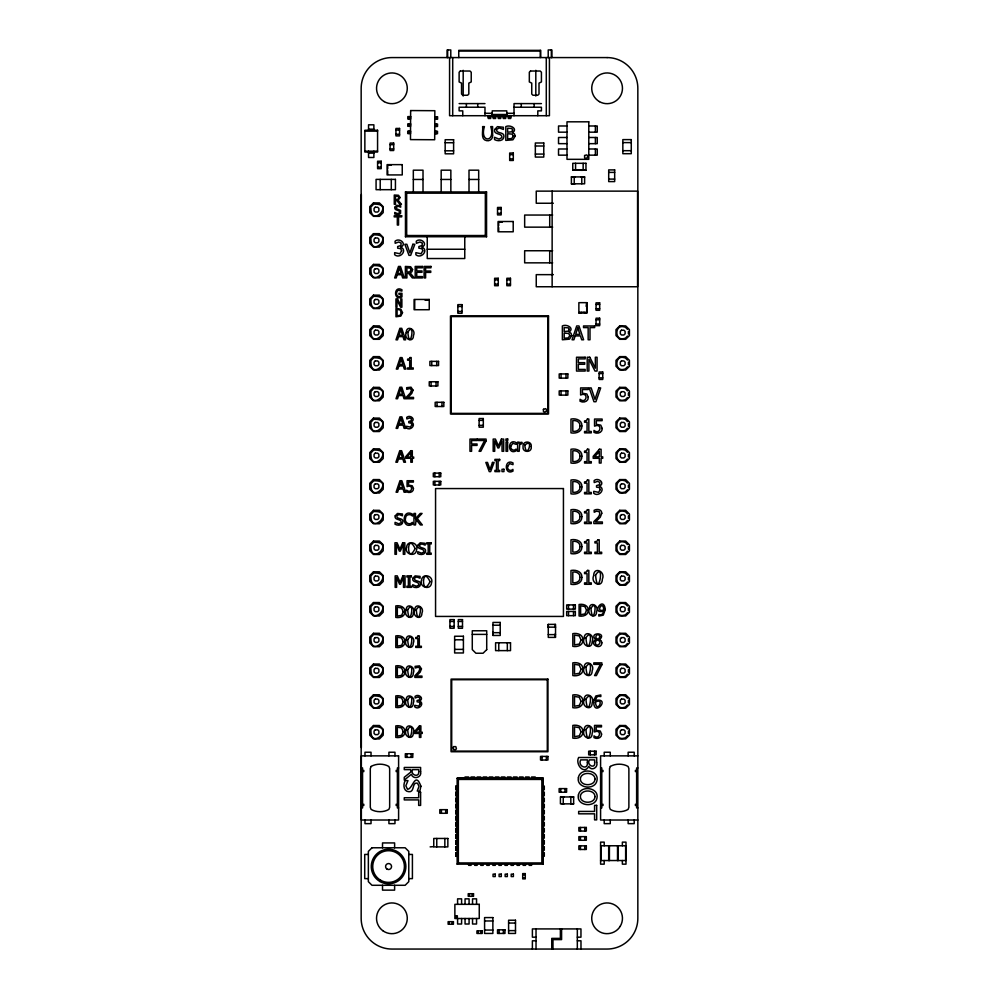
<?xml version="1.0" encoding="UTF-8"?>
<svg xmlns="http://www.w3.org/2000/svg" width="999" height="999" viewBox="0 0 999 999"><rect width="100%" height="100%" fill="white"/><g stroke="black" fill="none" stroke-linecap="round" stroke-linejoin="round"><path stroke-width="1.5" d="M455.944 856.268L455.944 852.646L457.155 852.646L457.155 856.268L455.944 856.268L455.944 852.646M455.944 850.224L455.944 846.59L457.155 846.59L457.155 850.224L455.944 850.224L455.944 846.59M455.944 844.167L455.944 840.534L457.155 840.534L457.155 844.167L455.944 844.167L455.944 840.534M455.944 838.124L455.944 834.49L457.155 834.49L457.155 838.124L455.944 838.124L455.944 834.49M455.944 832.067L455.944 828.433L457.155 828.433L457.155 832.067L455.944 832.067L455.944 828.433M455.944 826.011L455.944 822.389L457.155 822.389L457.155 826.011L455.944 826.011L455.944 822.389M455.944 819.967L455.944 816.333L457.155 816.333L457.155 819.967L455.944 819.967L455.944 816.333M455.944 813.91L455.944 810.276L457.155 810.276L457.155 813.91L455.944 813.91L455.944 810.276M455.944 807.866L455.944 804.232L457.155 804.232L457.155 807.866L455.944 807.866L455.944 804.232M455.944 801.81L455.944 798.176L457.155 798.176L457.155 801.81L455.944 801.81L455.944 798.176M455.944 795.753L455.944 792.132L457.155 792.132L457.155 795.753L455.944 795.753L455.944 792.132M455.944 789.709L455.944 786.076L457.155 786.076L457.155 789.709L455.944 789.709L455.944 786.076M468.656 864.135L468.656 865.346L471.066 865.346L471.066 864.135M474.7 864.135L474.7 865.346L477.122 865.346L477.122 864.135M480.756 864.135L480.756 865.346L483.179 865.346L483.179 864.135M486.8 864.135L486.8 865.346L489.223 865.346L489.223 864.135M492.857 864.135L492.857 865.346L495.279 865.346L495.279 864.135M498.913 864.135L498.913 865.346L501.323 865.346L501.323 864.135M504.957 864.135L504.957 865.346L507.38 865.346L507.38 864.135M511.013 864.135L511.013 865.346L513.436 865.346L513.436 864.135M517.057 864.135L517.057 865.346L519.48 865.346L519.48 864.135M523.114 864.135L523.114 865.346L525.536 865.346L525.536 864.135M529.158 864.135L529.158 865.346L531.58 865.346L531.58 864.135M540.746 56.968L540.746 50.362L458.753 50.362L458.753 57.58M408.928 133.554L408.941 131.131M408.978 126.299L408.991 123.876M409.016 119.031L409.028 116.608M410.227 119.043L410.239 116.621M435.164 119.181L435.177 116.758M436.288 133.704L436.301 131.281M436.326 126.448L436.351 124.026M436.376 119.181L436.388 116.758M586.738 312.949L586.738 302.66L586.738 312.949L578.871 312.949L578.871 302.66L586.738 302.66L586.738 312.949L583.716 312.35M628.396 333.878L628.396 331.518M628.396 364.623L628.396 362.262M628.396 395.367L628.396 393.007M628.396 426.098L628.396 423.738M628.396 456.843L628.396 454.483M628.396 487.587L628.396 485.227M628.396 518.331L628.396 515.971M628.396 549.063L628.396 546.703M628.396 579.807L628.396 577.447M628.396 610.551L628.396 608.191M628.396 641.283L628.396 638.923M628.396 672.027L628.396 669.667M628.396 702.772L628.396 700.411M628.396 733.516L628.396 731.143M586.126 306.293L586.738 302.66M370.941 207.43C370.167 228.783 395.579 203.371 374.225 204.146M370.941 238.162C370.167 259.515 395.579 234.116 374.225 234.89M370.941 268.906C370.167 290.259 395.579 264.847 374.225 265.634M370.941 299.65C370.167 321.004 395.579 295.592 374.225 296.366M370.941 330.382C370.167 351.735 395.579 326.336 374.225 327.11M370.941 361.126C370.167 382.48 395.579 357.08 374.225 357.854M370.941 391.87C370.167 413.224 395.579 387.812 374.225 388.599M370.941 422.614C370.167 443.968 395.579 418.556 374.225 419.33M370.941 453.346C370.167 474.7 395.579 449.3 374.225 450.074M370.941 484.09C370.167 505.444 395.579 480.032 374.225 480.819M370.941 514.835C370.167 536.188 395.579 510.776 374.225 511.55M370.941 545.566C370.167 566.92 395.579 541.52 374.225 542.295M370.941 576.311C370.167 597.664 395.579 572.252 374.225 573.039M370.941 607.055C370.167 628.408 395.579 602.996 374.225 603.771M370.941 637.787C370.167 659.14 395.579 633.741 374.225 634.515M370.941 668.531C370.167 689.884 395.579 664.485 374.225 665.259M370.941 699.275C370.167 720.629 395.579 695.217 374.225 696.003M370.941 730.019C370.167 751.373 395.579 725.961 374.225 726.735M371.503 206.381L373.176 204.708M371.503 237.125L373.176 235.452M371.503 267.857L373.176 266.196M371.503 298.601L373.176 296.928M371.503 329.345L373.176 327.672M371.503 360.077L373.176 358.416M371.503 390.821L373.176 389.148M371.503 421.566L373.176 419.892M371.503 452.297L373.176 450.636M371.503 483.041L373.176 481.368M371.503 513.786L373.176 512.112M371.503 544.53L373.176 542.857M371.503 575.262L373.176 573.601M371.503 606.006L373.176 604.333M371.503 636.75L373.176 635.077M627.497 336.064L625.824 337.737M371.503 667.482L373.176 665.821M627.497 366.808L625.824 368.469M371.503 698.226L373.176 696.553M627.497 397.54L625.824 399.213M371.503 728.97L373.176 727.297M627.497 428.284L625.824 429.957M627.497 459.028L625.824 460.701M627.497 489.772L625.824 491.433M627.497 520.504L625.824 522.177M627.497 551.248L625.824 552.922M627.497 581.992L625.824 583.653M627.497 612.724L625.824 614.397M627.497 643.468L625.824 645.142M627.497 674.213L625.824 675.886M627.497 704.957L625.824 706.618M627.497 735.689L625.824 737.362M405.469 236.738L406.668 235.527L485.339 235.527L486.55 236.738L486.55 191.958L405.469 191.958L405.469 236.738L486.55 236.738M405.469 191.958L406.668 193.169L485.339 193.169L486.55 191.958M531.58 778.209L531.58 776.997L535.214 776.997L535.214 778.209L543.056 778.233L543.056 864.135L457.155 864.135L458.354 862.936L541.858 862.936L543.056 864.135L543.081 856.268L544.293 856.268L544.293 852.646L543.081 852.646M468.656 778.209L468.656 776.997L465.022 776.997L465.022 778.209L457.155 778.233L458.354 779.432L541.858 779.432L543.056 778.233L543.081 786.076L544.293 786.076L544.293 789.709L543.081 789.709M624.775 338.299C614.235 342.332 614.235 323.077 624.775 327.11M624.775 369.031C614.235 373.077 614.235 353.808 624.775 357.854M624.775 399.775C614.235 403.808 614.235 384.553 624.775 388.599M624.775 430.519C614.235 434.553 614.235 415.297 624.775 419.33M624.775 461.251C614.235 465.297 614.235 446.041 624.775 450.074M624.775 491.995C614.235 496.028 614.235 476.773 624.775 480.819M624.775 522.739C614.235 526.773 614.235 507.517 624.775 511.55M624.775 553.471C614.235 557.517 614.235 538.261 624.775 542.295M624.775 584.215C614.235 588.261 614.235 568.993 624.775 573.039M624.775 614.959C614.235 618.993 614.235 599.737 624.775 603.771M624.775 645.704C614.235 649.737 614.235 630.481 624.775 634.515M624.775 676.435C614.235 680.481 614.235 661.213 624.775 665.259M624.775 707.18C614.235 711.213 614.235 691.957 624.775 696.003M624.775 737.924C614.235 741.957 614.235 722.702 624.775 726.735M577.322 940.796L580.981 940.796L580.981 949.038M577.322 949.05L577.335 928.92M578.871 312.949L581.893 312.35M430.132 846.89L433.329 846.64M458.753 50.974L540.247 50.974M459.128 103.596L484.977 103.596M541.421 103.596L514.023 103.596L514.023 115.709M514.023 107.23L541.421 107.23L541.421 110.864L537.799 110.864L537.799 115.709M484.977 113.287L492.232 113.287M506.768 113.287L514.023 113.287M492.232 114.498L506.768 114.498M488.249 116.059L490.671 116.059M493.206 116.059L495.629 116.059M498.289 116.059L500.711 116.059M503.246 116.059L505.669 116.059M508.329 116.059L510.751 116.059M488.249 117.27L490.671 117.27M493.206 117.27L495.629 117.27M498.289 117.27L500.711 117.27M503.246 117.27L505.669 117.27M508.329 117.27L510.751 117.27M566.995 125.986L558.528 125.986L558.528 132.168L566.995 132.168M588.786 125.986L597.252 125.986L597.252 132.168L588.786 132.168M368.556 129.171L373.876 129.171M395.941 130.032L399.563 130.032M364.86 131.131L377.572 131.131M395.941 134.303L399.563 134.303M566.995 137.487L558.528 137.487L558.528 143.656L566.995 143.656M588.786 137.487L597.252 137.487L597.252 143.656L588.786 143.656M622.839 142.607L631.268 142.607M445.167 142.732L453.608 142.732M390.072 144.668L393.693 144.668M535.339 146.004L543.768 146.004M390.072 148.938L393.693 148.938M566.995 148.988L558.528 148.988L558.528 155.157L566.995 155.157M588.786 148.988L597.252 148.988L597.252 155.157L588.786 155.157M622.839 150.687L631.268 150.687M445.167 150.812L453.608 150.812M364.86 151.174L377.572 151.174M368.556 153.134L373.876 153.134M535.339 154.071L543.768 154.071M509.677 154.62L513.299 154.62M509.677 158.891L513.299 158.891M377.597 162.812L381.218 162.812M391.346 165.235L387.724 165.235L387.724 168.868M377.597 167.095L381.218 167.095M608.703 172.39L614.672 172.39M608.703 179.096L614.672 179.096M413.324 179.458L423.014 179.458M441.171 179.458L450.849 179.458M469.006 179.458L478.683 179.458M553.346 203.247L536.251 203.247L536.251 191.134L637.574 191.134L637.574 286.75L536.251 286.75L536.251 274.65L553.346 274.65M497.539 209.053L501.161 209.053M497.539 213.324L501.161 213.324M552.659 215.047L524.662 215.047L524.662 227.148L552.659 227.148M502.322 222.115L498.688 222.115L498.688 225.737M427.247 249.25L464.76 249.25M552.659 250.749L524.662 250.749L524.662 262.849L552.659 262.849M494.63 279.857L498.251 279.857M506.855 279.857L510.477 279.857M494.63 284.128L498.251 284.128M506.855 284.128L510.477 284.128M425.012 300.05L428.633 300.05M596.053 304.42L599.675 304.42M457.854 306.481L462.062 306.481M596.053 308.703L599.675 308.703M457.854 311.438L462.062 311.438M579.47 312.35L586.126 312.35M596.053 319.792L599.675 319.792M596.053 324.063L599.675 324.063M599.125 373.589L602.747 373.589M599.125 377.859L602.747 377.859M479.12 420.379L483.316 420.379M479.12 425.337L483.316 425.337M449.925 621.465L454.133 621.465M458.304 621.465L462.5 621.465M548.276 624.375L555.531 624.375L555.531 637.399L548.276 637.399L548.276 624.375L548.414 627.709M492.957 625.212L500.224 625.212M449.925 626.423L454.133 626.423M458.304 626.423L462.5 626.423M548.276 627.147L555.531 627.147M492.957 632.679L500.224 632.679M472.277 634.39L486.713 634.39M548.276 634.615L555.531 634.615M454.632 639.797L463.411 639.797M454.632 649.387L463.411 649.387M637.837 755.868L600.586 755.868L600.586 820.017L637.837 820.017M361.351 767.969L362.562 767.969L362.562 770.391L363.773 770.391L363.773 771.603L362.562 771.603L362.562 804.282L363.773 804.282L363.773 805.494L362.562 805.494L362.562 807.904L361.351 807.904M398.601 767.969L397.39 767.969L397.39 770.391L396.178 770.391L396.178 771.603L397.39 771.603L397.39 804.282L396.178 804.282L396.178 805.494L397.39 805.494L397.39 807.904L398.601 807.904M600.586 767.969L601.785 767.969L601.785 770.391L602.996 770.391L602.996 771.603L601.785 771.603L601.785 804.282L602.996 804.282L602.996 805.494L601.785 805.494L601.785 807.904L600.586 807.904M637.837 767.969L636.625 767.969L636.625 770.391L635.414 770.391L635.414 771.603L636.625 771.603L636.625 804.282L635.414 804.282L635.414 805.494L636.625 805.494L636.625 807.904L637.837 807.904M543.056 778.233L457.155 778.233L457.155 864.135M543.081 792.132L544.293 792.132L544.293 795.753L543.081 795.753M543.081 798.176L544.293 798.176L544.293 801.81L543.081 801.81M573.638 803.858L560.427 803.858L560.427 796.965L573.638 796.965L573.638 803.858L571.416 803.683M543.081 804.232L544.293 804.232L544.293 807.866L543.081 807.866M543.081 810.276L544.293 810.276L544.293 813.91L543.081 813.91M543.081 816.333L544.293 816.333L544.293 819.967L543.081 819.967M543.081 822.389L544.293 822.389L544.293 826.011L543.081 826.011M543.081 828.433L544.293 828.433L544.293 832.067L543.081 832.067M543.081 834.49L544.293 834.49L544.293 838.124L543.081 838.124M543.081 840.534L544.293 840.534L544.293 844.167L543.081 844.167M600.586 845.766L625.998 845.766M543.081 846.59L544.293 846.59L544.293 850.224L543.081 850.224M368.356 854.432L364.722 854.432L364.722 878.633L368.356 878.633M408.778 854.432L412.412 854.432L412.412 878.633L408.778 878.633M600.586 860.526L625.998 860.526M522.702 874.724L525.274 874.724M522.702 877.759L525.274 877.759M484.59 920.966L492.869 920.966M508.603 923.051L515.496 923.051M484.59 930.057L492.869 930.057M508.603 930.618L515.496 930.618M536.026 937.174L532.392 937.174L532.392 928.92L580.956 928.92L580.956 937.174L577.322 937.174M536.026 940.808L532.392 940.808L532.392 949.05M572.914 170.042L582.454 170.33M581.056 176.948L584.502 177.198M571.378 176.948L574.825 177.198M570.304 796.665L573.751 796.915M560.614 796.665L564.06 796.915M582.592 170.042L585.938 170.292M571.378 183.878L574.712 184.128M561.725 803.683L563.96 803.858M625.824 358.416L627.497 360.077M625.824 389.148L627.497 390.821M625.824 481.368L627.497 483.041M625.824 512.112L627.497 513.786M625.824 604.333L627.497 606.006M625.824 665.821L627.497 667.482M625.824 727.297L627.497 728.97M625.824 327.672L627.497 329.345M625.824 419.892L627.497 421.566M625.824 450.636L627.497 452.297M625.824 542.857L627.497 544.53M625.824 573.601L627.497 575.262M625.824 635.077L627.497 636.75M625.824 696.553L627.497 698.226M555.094 624.375L555.357 627.572M555.094 634.053L555.357 637.25M492.894 632.205L493.144 635.401M634.203 755.868L634.203 752.235L628.146 752.235L628.146 755.868M634.203 820.017L634.203 823.638L628.146 823.638L628.146 820.017M625.636 845.766L625.636 860.526M622.365 845.766L622.365 842.132L625.998 842.132L625.998 864.16L622.365 864.16L622.365 860.526M618.256 845.766L618.256 860.526M617.882 845.766L617.882 860.526M617.519 845.766L617.519 860.526M610.264 755.868L610.264 752.235L604.208 752.235L604.208 755.868M610.264 820.017L610.264 823.638L604.208 823.638L604.208 820.017M609.415 845.766L609.415 860.526M609.053 845.766L609.053 860.526M608.691 845.766L608.691 860.526M604.208 845.766L604.208 842.132L600.586 842.132L600.586 864.16L604.208 864.16L604.208 860.526M600.948 845.766L600.948 860.526M595.379 125.986L595.379 132.168M595.379 137.487L595.379 143.656M595.379 148.988L595.379 155.157M594.53 751.211L594.53 754.832M590.259 751.211L590.259 754.832M584.727 827.459L584.727 831.068M584.727 836.65L584.727 840.271M584.727 845.853L584.727 849.475M583.154 163.299L583.154 170.192M581.793 176.91L581.793 183.804M580.456 827.459L580.456 831.068M580.456 836.65L580.456 840.271M580.456 845.853L580.456 849.475M575.574 163.299L575.574 170.192M574.225 176.91L574.225 183.804M573.488 604.919L573.488 609.115M573.488 611.45L573.488 615.659M570.829 796.965L570.829 803.858M568.531 604.919L568.531 609.115M568.531 611.45L568.531 615.659M566.008 373.938L566.008 378.134M566.008 390.909L566.008 395.117M565.009 788.611L565.009 792.219M563.249 796.965L563.249 803.858M561.588 928.92L561.588 939.597L552.971 939.597L552.971 949.05M561.051 373.938L561.051 378.134M561.051 390.909L561.051 395.117M560.726 788.611L560.726 792.219M560.377 928.92L560.377 938.386L551.76 938.386L551.76 949.05M552.135 191.134L552.135 286.75M551.848 57.58L551.848 49.95L548.214 49.95L548.214 57.58M551.348 49.95L551.348 57.58M549.712 215.047L549.712 227.148M549.712 250.749L549.712 262.849M549.425 57.58L549.425 115.709L449.575 115.709L449.575 57.58M546.291 57.58L546.291 115.709M546.366 756.418L546.366 760.027M542.095 756.418L542.095 760.027M541.858 779.432L541.858 862.936M540.247 50.362L540.247 57.58M536.026 928.92L536.026 949.05M535.814 70.317L535.814 96.041M534.165 103.596L534.165 107.23M529.158 778.209L529.158 776.997L525.536 776.997L525.536 778.209M523.114 778.209L523.114 776.997L519.48 776.997L519.48 778.209M521.291 103.596L521.291 107.23M517.057 778.209L517.057 776.997L513.436 776.997L513.436 778.209M511.013 778.209L511.013 776.997L507.38 776.997L507.38 778.209M507.33 642.782L507.33 650.624M506.768 115.709L506.768 110.864L492.232 110.864L492.232 115.709M504.957 778.209L504.957 776.997L501.323 776.997L501.323 778.209M503.384 929.819L503.384 933.441M499.113 929.819L499.113 933.441M498.913 778.209L498.913 776.997L495.279 776.997L495.279 778.209M498.688 227.56L498.688 231.181M498.776 642.782L498.776 650.624M492.857 778.209L492.857 776.997L489.223 776.997L489.223 778.209M486.8 778.209L486.8 776.997L483.179 776.997L483.179 778.209M485.339 193.169L485.339 235.527M484.977 115.709L484.977 107.23L459.128 107.23L459.128 110.864L462.762 110.864L462.762 115.709M481.093 930.868L481.093 933.441M480.756 778.209L480.756 776.997L477.122 776.997L477.122 778.209M478.683 191.958L478.683 170.18L469.006 170.18L469.006 191.958M478.059 930.868L478.059 933.441M477.709 103.596L477.709 107.23M476.548 904.345L476.548 898.838L472.539 898.838L472.539 904.345M476.548 918.506L476.548 924.013L472.539 924.013L472.539 918.506M474.7 778.209L474.7 776.997L471.066 776.997L471.066 778.209M472.377 893.718L472.377 896.29M469.343 893.718L469.343 896.29M469.08 904.345L469.08 898.838L465.059 898.838L465.059 904.345M469.08 918.506L469.08 924.013L465.059 924.013L465.059 918.506M466.396 103.596L466.396 107.23M464.76 236.738L464.76 258.529L427.247 258.529L427.247 236.738M463.186 70.317L463.186 96.041M461.6 904.345L461.6 898.838L457.592 898.838L457.592 904.345M461.6 918.506L461.6 924.013L457.592 924.013L457.592 918.506M458.354 779.432L458.354 862.936M452.709 57.58L452.709 115.709M452.285 921.677L452.285 924.237M450.786 57.58L450.786 49.95L447.152 49.95L447.152 57.58M450.849 191.958L450.849 170.18L441.171 170.18L441.171 191.958M449.25 921.677L449.25 924.237M447.652 49.95L447.652 57.58M445.679 809.665L445.679 813.286M444.842 838.461L444.842 846.89M441.983 402.297L441.983 406.506M441.396 809.665L441.396 813.286M439.173 473.114L439.173 476.735M439.173 481.343L439.173 484.965M437.025 402.297L437.025 406.506M436.713 361.376L436.713 365.572M436.763 838.461L436.763 846.89M436.051 381.768L436.051 385.964M434.902 473.114L434.902 476.735M434.902 481.343L434.902 484.965M431.743 361.376L431.743 365.572M431.093 381.768L431.093 385.964M423.014 191.958L423.014 170.18L413.324 170.18L413.324 191.958M414.722 300.349L414.722 308.828M411.176 753.745L411.176 757.367M406.905 753.745L406.905 757.367M406.668 193.169L406.668 235.527M394.967 755.868L394.967 752.235L388.923 752.235L388.923 755.868M394.967 820.017L394.967 823.638L388.923 823.638L388.923 820.017M394.617 847.776L394.617 842.931L382.517 842.931L382.517 847.776M394.617 885.289L394.617 890.134L382.517 890.134L382.517 885.289M391.296 179.383L391.296 189.685M387.724 170.679L387.724 174.313M380.207 179.383L380.207 189.685M373.876 130.257L373.876 124.813L368.556 124.813L368.556 130.257M373.876 151.174L373.876 157.492L368.556 157.492L368.556 151.174M371.029 755.868L371.029 752.235L364.985 752.235L364.985 755.868M371.029 820.017L371.029 823.638L364.985 823.638L364.985 820.017M361.351 194.505L361.351 747.589M410.514 131.144L410.514 133.566L407.729 133.554L407.742 131.131L410.514 131.144M410.564 123.876L410.552 126.299L407.767 126.286L407.779 123.864L410.564 123.876M410.601 116.621L410.589 119.043L407.804 119.031L407.817 116.608L410.601 116.621M434.727 131.281L434.727 133.691L437.5 133.716L437.512 131.294L434.727 131.281M434.765 124.013L434.765 126.436L437.537 126.448L437.55 124.026L434.765 124.013M434.802 116.758L434.802 119.168L437.587 119.193L437.599 116.771L434.802 116.758M410.639 110.564L410.477 139.61L434.677 139.748L434.84 110.702L410.639 110.564M595.404 702.047C596.665 714.797 605.481 696.952 595.404 702.047M594.655 762.187C595.841 769.442 586.138 765.584 589.373 759.889L594.655 759.889L594.655 762.187M406.243 332.63C403.309 339.036 413.461 343.519 413.486 335.514C416.408 329.121 406.281 324.638 406.243 332.63M406.069 610.214C403.121 616.62 413.274 621.103 413.311 613.099C416.233 606.718 406.094 602.222 406.069 610.214M406.069 640.222C403.121 646.615 413.274 651.098 413.311 643.106C416.233 636.713 406.094 632.217 406.069 640.222M406.069 670.217C403.121 676.623 413.274 681.093 413.311 673.101C416.233 666.708 406.094 662.225 406.069 670.217M406.069 700.212C403.121 706.618 413.274 711.088 413.311 703.096C416.233 696.703 406.094 692.22 406.069 700.212M406.069 730.207C403.121 736.613 413.274 741.096 413.311 733.091C416.233 726.698 406.094 722.215 406.069 730.207M414.71 610.214C411.763 616.62 421.915 621.103 421.953 613.099C424.875 606.718 414.735 602.222 414.71 610.214M584.165 638.411C580.931 645.479 592.145 650.436 592.17 641.595C595.404 634.54 584.203 629.57 584.165 638.411M584.165 667.632C580.931 674.7 592.145 679.657 592.17 670.816C595.404 663.748 584.203 658.791 584.165 667.632M584.165 699.75C580.931 706.83 592.145 711.775 592.17 702.934C595.404 695.878 584.203 690.921 584.165 699.75M584.165 730.182C580.931 737.25 592.145 742.207 592.17 733.366C595.404 726.31 584.203 721.34 584.165 730.182M589.348 608.803C586.413 615.209 596.565 619.692 596.59 611.688C599.512 605.294 589.385 600.811 589.348 608.803M593.668 575.649C590.134 583.341 602.322 588.711 602.36 579.108C605.869 571.44 593.706 566.058 593.668 575.649M407.842 332.055C409.565 353.596 416.146 320.03 407.842 332.055M407.667 609.652C409.39 631.181 415.959 597.627 407.667 609.652M407.667 639.647C409.39 661.176 415.959 627.622 407.667 639.647M407.667 669.642C409.39 691.171 415.959 657.617 407.667 669.642M407.667 699.637C409.39 721.178 415.959 687.612 407.667 699.637M407.667 729.632C409.39 751.173 415.959 717.607 407.667 729.632M416.296 609.652C418.019 631.181 424.6 597.627 416.296 609.652M585.938 637.774C587.837 661.575 595.104 624.487 585.938 637.774M585.938 666.995C587.837 690.784 595.104 653.708 585.938 666.995M585.938 699.113C587.837 722.914 595.104 685.838 585.938 699.113M585.938 729.545C587.837 753.346 595.104 716.258 585.938 729.545M590.946 608.229C592.669 629.77 599.238 596.216 590.946 608.229M595.579 574.962C597.652 600.811 605.531 560.539 595.579 574.962M603.721 609.215L603.696 609.952C594.979 613.174 602.872 599.475 603.721 609.215M587.375 762.612C588.261 770.729 577.222 766.383 580.706 759.889L587.375 759.889L587.375 762.612M596.69 762.274C598.613 767.444 591.308 771.703 588.773 766.345C584.04 775.324 574.987 764.16 578.658 757.492L596.69 757.492L596.69 762.274M420.904 786.213L419.855 791.071L417.245 791.071L419.031 786.35L417.495 783.204C411.65 781.78 414.947 792.357 408.916 791.707C403.409 791.545 402.959 784.302 405.244 780.594L407.967 780.594L405.844 785.801L407.467 789.222C412.662 789.647 415.147 770.479 420.904 786.213M492.594 135.227C493.144 138.724 489.81 141.496 486.463 140.622C480.207 139.385 483.366 130.657 482.604 126.611L484.44 126.611C479.233 143.007 495.954 143.007 490.759 126.611L492.594 126.611L492.594 135.227M593.756 700.536C592.782 719.08 611.863 697.314 595.429 700.461L596.578 697.29L598.389 696.278L600.824 696.553L600.824 694.929L595.854 695.941L593.756 700.536M415.097 548.538C406.418 566.67 406.468 530.357 415.097 548.538M430.02 581.605C421.341 599.737 421.391 563.424 430.02 581.605M507.667 466.258C506.63 469.493 510.601 472.028 512.912 469.355L512.999 471.091C504.12 476.061 504.095 458.054 512.999 462.924L512.999 464.66L509.702 463.623L507.667 466.258M510.889 445.941C509.852 449.188 513.823 451.723 516.133 449.051L516.233 450.786C507.342 455.756 507.317 437.749 516.233 442.619L516.233 444.355L512.924 443.306L510.889 445.941M605.282 609.552L603.271 615.172L598.801 616.058L598.801 614.585L601.036 614.835L602.697 613.898L603.683 611.051C590.209 614.81 603.746 594.73 605.282 609.552M396.441 292.582L396.828 295.329L398.539 296.628L400.849 296.416L400.849 294.28L398.938 294.28L398.938 293.306L401.948 293.306L401.948 296.928C393.481 301.773 393.469 284.977 401.91 289.747L401.91 291.084L397.977 290.209L396.441 292.582M405.457 518.144C404.096 522.377 409.365 525.961 412.412 522.34L412.525 524.163C401.411 530.644 401.436 507.792 412.525 514.198L412.525 516.046C410.289 513.474 405.532 514.398 405.457 518.144M531.243 446.715C532.217 452.934 522.102 452.922 523.051 446.715C522.102 440.509 532.217 440.497 531.243 446.715M406.593 547.177C404.008 554.383 415.934 557.667 416.595 549.875C419.155 542.694 407.267 539.423 406.593 547.177M421.516 580.244C418.931 587.449 430.856 590.734 431.518 582.941C434.078 575.761 422.19 572.477 421.516 580.244M420.604 771.665C422.19 777.647 413.049 780.069 411.376 774.287L404.27 780.107L404.27 777.284L410.764 772.115L410.764 769.63L404.27 769.63L404.27 767.457L420.604 767.457L420.604 771.665M401.623 250.836L399.787 253.758L394.655 252.66L394.655 254.757C400.112 259.378 407.967 249.887 400.624 247.165C407.467 244.231 399.612 237.213 395.067 241.196L395.179 243.294L398.763 241.995L401.123 243.094L400.874 245.542L397.677 246.528L397.677 248.177L400.736 248.701L401.623 250.836M422.827 250.836L421.004 253.758L415.871 252.66L415.871 254.757C421.316 259.378 429.183 249.887 421.828 247.165C428.683 244.231 420.816 237.213 416.271 241.196L416.396 243.294L419.967 241.995L422.327 243.094L422.077 245.542L418.881 246.528L418.881 248.177L421.953 248.701L422.827 250.836M411.85 424.837L410.427 427.11L406.431 426.261L406.431 427.897C410.676 431.493 416.795 424.088 411.076 421.965C416.408 419.692 410.289 414.223 406.743 417.332L406.83 418.956L409.627 417.957L411.463 418.806L411.263 420.716L408.778 421.478L408.778 422.764L411.163 423.176L411.85 424.837M420.179 703.883L418.756 706.156L414.76 705.306L414.76 706.93C419.006 710.526 425.124 703.134 419.405 701.011C424.737 698.738 418.618 693.256 415.072 696.365L415.159 698.001L417.957 696.99L419.792 697.851L419.592 699.762L417.107 700.524L417.107 701.81L419.493 702.222L420.179 703.883M600.237 489.622L598.526 492.345L593.731 491.321L593.731 493.281C598.826 497.602 606.181 488.723 599.3 486.176C605.706 483.441 598.351 476.873 594.105 480.606L594.218 482.554L597.564 481.356L599.775 482.38L599.537 484.665L596.54 485.589L596.54 487.125L599.412 487.624L600.237 489.622M401.361 312.612L400.212 315.272L397.078 315.821L397.078 309.428L400.112 309.927L401.361 312.612M403.284 611.65L401.685 615.334L397.327 616.096L397.327 607.217L401.536 607.916L403.284 611.65M403.284 641.645L401.685 645.329L397.327 646.103L397.327 637.212L401.536 637.911L403.284 641.645M403.284 671.64L401.685 675.324L397.327 676.098L397.327 667.22L401.536 667.906L403.284 671.64M403.284 701.635L401.685 705.331L397.327 706.093L397.327 697.215L401.536 697.901L403.284 701.635M403.284 731.63L401.685 735.326L397.327 736.088L397.327 727.21L401.536 727.909L403.284 731.63M579.957 425.949C580.431 429.97 576.236 431.943 572.814 431.293L572.814 420.629C576.211 419.992 580.382 421.965 579.957 425.949M579.957 456.131C580.431 460.152 576.236 462.137 572.814 461.476L572.814 450.824C576.211 450.187 580.382 452.16 579.957 456.131M579.957 486.925C580.431 490.946 576.236 492.919 572.814 492.27L572.814 481.618C576.211 480.981 580.382 482.942 579.957 486.925M579.957 516.633C580.431 520.654 576.236 522.627 572.814 521.977L572.814 511.313C576.211 510.676 580.382 512.649 579.957 516.633M579.957 546.69C580.431 550.711 576.236 552.697 572.814 552.035L572.814 541.383C576.211 540.746 580.382 542.719 579.957 546.69M579.957 577.372C580.431 581.381 576.236 583.366 572.814 582.704L572.814 572.052C576.211 571.416 580.382 573.389 579.957 577.372M581.093 639.984L579.32 644.055L574.512 644.904L574.512 635.089L579.17 635.864L581.093 639.984M581.093 669.205L579.32 673.276L574.512 674.125L574.512 664.31L579.17 665.084L581.093 669.205M586.563 610.239L584.964 613.923L580.619 614.685L580.619 605.806L584.815 606.505L586.563 610.239M581.093 701.323L579.32 705.406L574.512 706.243L574.512 696.44L579.17 697.202L581.093 701.323M581.093 731.755L579.32 735.826L574.512 736.675L574.512 726.86L579.17 727.634L581.093 731.755M413.461 488.561C413.673 492.157 409.265 493.394 406.605 491.808L406.605 490.184C412.2 494.73 413.986 483.491 407.068 486.65L407.068 480.719L413.386 480.719L413.386 482.08L408.566 482.08L408.566 485.139L412.275 485.789L413.461 488.561M418.743 771.777C419.33 778.109 409.852 774.949 412.575 769.63L418.743 769.63L418.743 771.777M588.286 397.327C588.548 401.635 583.254 403.121 580.057 401.223L580.057 399.263C586.775 404.72 588.911 391.233 580.619 395.03L580.619 387.912L588.199 387.912L588.199 389.535L582.417 389.535L582.417 393.206L586.863 393.993L588.286 397.327M602.197 428.471C602.459 432.779 597.177 434.265 593.98 432.367L593.98 430.407C600.699 435.876 602.834 422.377 594.542 426.173L594.542 419.056L602.122 419.056L602.122 420.679L596.328 420.679L596.328 424.35L600.786 425.137L602.197 428.471M601.585 734.078C601.823 738.049 596.952 739.422 594.005 737.662L594.005 735.863C600.187 740.896 602.16 728.471 594.53 731.967L594.53 725.411L601.498 725.411L601.498 726.91L596.178 726.91L596.178 730.294L600.274 731.018L601.585 734.078M578.446 777.309C575.811 788.223 594.817 790.833 596.915 780.793C599.562 769.867 580.519 767.269 578.446 777.309M578.446 794.867C575.811 805.781 594.817 808.391 596.915 798.351C599.562 787.424 580.519 784.827 578.446 794.867M513.261 136.251L511.688 138.561L507.642 138.849L507.642 133.741L512.137 134.103L513.261 136.251M569.817 335.614L568.244 337.924L564.198 338.211L564.198 333.104L568.693 333.466L569.817 335.614M599.875 636.6L598.601 639.16C592.544 638.711 598.064 631.118 599.875 636.6M601.86 642.819C601.386 650.799 588.324 644.18 595.729 639.572C587.849 631.992 607.754 632.03 599.612 639.585L601.286 640.896L601.86 642.819M595.004 779.058C594.817 786.55 580.556 786.55 580.357 779.058C580.544 771.565 594.855 771.553 595.004 779.058M595.004 796.615C594.817 804.108 580.556 804.095 580.357 796.615C580.544 789.11 594.855 789.11 595.004 796.615M394.867 207.23C393.731 211.139 400.424 209.34 399.625 212.737L397.689 213.649L394.742 212.45L394.742 213.998L398.564 214.66L400.562 213.474L400.599 210.452L396.778 208.878L396.091 207.63L398.002 206.181L400.686 207.193L400.686 205.719L396.678 205.307L394.867 207.23M395.217 515.846C393.818 520.704 402.122 518.469 401.136 522.689L398.738 523.826L395.067 522.34L395.067 524.25C397.677 525.861 402.784 525.549 402.897 521.665C403.346 517.42 395.891 519.742 396.903 515.621L399.125 514.547L402.447 515.796L402.447 513.973L397.477 513.461L395.217 515.846M412.849 578.259C411.451 583.129 419.755 580.894 418.768 585.102L416.371 586.238L412.699 584.752L412.699 586.663C415.309 588.274 420.417 587.961 420.529 584.078C420.979 579.832 413.524 582.155 414.535 578.034L416.758 576.96L420.079 578.209L420.079 576.386L415.109 575.874L412.849 578.259M417.944 545.192C416.546 550.062 424.85 547.827 423.863 552.035L421.453 553.171L417.782 551.685L417.782 553.596C420.392 555.207 425.512 554.895 425.611 551.011C426.073 546.765 418.618 549.088 419.63 544.967L421.84 543.893L425.174 545.142L425.174 543.319L420.204 542.807L417.944 545.192M494.73 129.495C493.044 135.34 503.021 132.655 501.835 137.712L498.951 139.086L494.542 137.288L494.542 139.585C497.677 141.521 503.808 141.146 503.933 136.488C504.483 131.393 495.541 134.178 496.753 129.233L499.413 127.947L503.396 129.445L503.396 127.248L497.44 126.636L494.73 129.495M515.172 136.176L512.937 139.81L505.806 140.409L505.806 126.611C509.89 124.363 518.281 128.684 512.587 132.667L514.497 133.966L515.172 136.176M571.728 335.539L569.48 339.173L562.362 339.772L562.362 325.961C566.433 323.713 574.825 328.047 569.13 332.03L571.041 333.329L571.728 335.539M524.8 445.167C526.448 461.238 534.552 436.438 524.8 445.167M402.51 312.637L400.824 316.109L395.979 316.77L395.979 308.479L400.836 309.141L402.51 312.637M404.87 611.675C405.169 616.595 399.75 618.194 395.804 617.419L395.804 605.906C399.75 605.069 405.257 606.793 404.87 611.675M404.87 641.67C405.169 646.59 399.75 648.189 395.804 647.414L395.804 635.901C399.75 635.064 405.257 636.788 404.87 641.67M404.87 671.665C405.169 676.585 399.75 678.196 395.804 677.409L395.804 665.896C399.75 665.059 405.257 666.795 404.87 671.665M404.87 701.66C405.169 706.58 399.75 708.191 395.804 707.404L395.804 695.903C399.75 695.054 405.257 696.79 404.87 701.66M404.87 731.655C405.169 736.588 399.75 738.186 395.804 737.399L395.804 725.898C399.75 725.049 405.257 726.785 404.87 731.655M581.868 425.974C582.217 431.88 575.724 433.803 570.978 432.867L570.978 419.056C575.711 418.044 582.33 420.129 581.868 425.974M581.868 456.168C582.217 462.075 575.724 463.998 570.978 463.049L570.978 449.25C575.711 448.239 582.33 450.312 581.868 456.168M581.868 486.95C582.217 492.857 575.724 494.78 570.978 493.843L570.978 480.032C575.711 479.021 582.33 481.106 581.868 486.95M581.868 516.658C582.217 522.564 575.724 524.487 570.978 523.551L570.978 509.74C575.711 508.728 582.33 510.801 581.868 516.658M581.868 546.728C582.217 552.634 575.724 554.557 570.978 553.608L570.978 539.81C575.711 538.798 582.33 540.871 581.868 546.728M581.868 577.397C582.217 583.304 575.724 585.227 570.978 584.29L570.978 570.479C575.711 569.467 582.33 571.54 581.868 577.397M582.854 640.009C583.179 645.454 577.197 647.227 572.827 646.353L572.827 633.641C577.197 632.717 583.279 634.627 582.854 640.009M588.161 610.252C588.448 615.184 583.041 616.783 579.083 615.996L579.083 604.495C583.029 603.646 588.548 605.382 588.161 610.252M582.854 669.23C583.179 674.675 577.197 676.435 572.827 675.574L572.827 662.861C577.197 661.925 583.279 663.848 582.854 669.23M582.854 701.36C583.179 706.793 577.197 708.566 572.827 707.704L572.827 694.979C577.197 694.055 583.279 695.966 582.854 701.36M582.854 731.78C583.179 737.225 577.197 738.998 572.827 738.124L572.827 725.411C577.197 724.487 583.279 726.398 582.854 731.78M595.392 641.882C595.029 649.625 604.782 641.233 596.753 639.997L595.392 641.882M413.037 390.147L411.763 393.456L407.867 397.402L413.524 397.402L413.524 398.726L406.418 398.726L406.418 397.115L410.302 393.044L411.463 390.222L410.277 388.436L406.743 389.31L406.655 387.674L411.039 387.2L413.037 390.147M421.466 668.831L420.192 672.127L416.296 676.086L421.953 676.086L421.953 677.409L414.847 677.409L414.847 675.799L418.731 671.715L419.892 668.905L418.706 667.12L415.172 667.994L415.084 666.358L419.48 665.871L421.466 668.831M601.785 513.249L600.249 517.22L595.566 521.965L602.36 521.965L602.36 523.551L593.843 523.551L593.843 521.615C596.091 518.956 601.548 515.646 599.213 511.613L596.528 511.176L594.23 512.25L594.13 510.289C596.84 508.666 601.935 509.265 601.785 513.249M400.062 197.54L398.139 200.262L401.436 204.296L399.837 204.296L396.903 200.612L395.492 200.612L395.492 204.296L394.268 204.296L394.268 195.03L398.514 195.255L400.062 197.54M412.587 269.555L411.938 271.666L410.189 272.927L414.285 277.934L412.3 277.934L408.653 273.364L406.905 273.364L406.905 277.934L405.382 277.934L405.382 266.433L410.651 266.721L412.587 269.555M398.776 197.627L397.927 199.338L395.492 199.575L395.492 196.079L398.189 196.403L398.776 197.627M410.989 269.668L409.927 271.79L406.905 272.09L406.905 267.744L410.252 268.132L410.989 269.668M512.612 129.982L511.85 131.768L507.642 132.218L507.642 128.172L511.913 128.534L512.612 129.982M569.168 329.345L568.394 331.119L564.198 331.581L564.198 327.535L568.456 327.897L569.168 329.345M409.99 357.555L409.365 358.816L407.617 359.153L407.617 360.202L409.702 360.202L409.702 367.919L407.617 367.919L407.617 369.093L413.224 369.093L413.224 367.919L411.188 367.919L411.188 357.555L409.99 357.555M418.131 635.864L417.495 637.137L415.759 637.474L415.759 638.523L417.844 638.523L417.844 646.241L415.759 646.241L415.759 647.414L421.366 647.414L421.366 646.241L419.318 646.241L419.318 635.864L418.131 635.864M587.4 419.006L586.65 420.542L584.552 420.941L584.552 422.202L587.062 422.202L587.062 431.456L584.552 431.456L584.552 432.867L591.283 432.867L591.283 431.456L588.836 431.456L588.836 419.006L587.4 419.006M587.4 449.2L586.65 450.724L584.552 451.123L584.552 452.385L587.062 452.385L587.062 461.638L584.552 461.638L584.552 463.049L591.283 463.049L591.283 461.638L588.836 461.638L588.836 449.2L587.4 449.2M587.4 479.995L586.65 481.518L584.552 481.918L584.552 483.179L587.062 483.179L587.062 492.432L584.552 492.432L584.552 493.843L591.283 493.843L591.283 492.432L588.836 492.432L588.836 479.995L587.4 479.995M587.4 509.69L586.65 511.213L584.552 511.625L584.552 512.887L587.062 512.887L587.062 522.14L584.552 522.14L584.552 523.551L591.283 523.551L591.283 522.14L588.836 522.14L588.836 509.69L587.4 509.69M587.4 539.76L586.65 541.283L584.552 541.683L584.552 542.944L587.062 542.944L587.062 552.21L584.552 552.21L584.552 553.608L591.283 553.608L591.283 552.21L588.836 552.21L588.836 539.76L587.4 539.76M587.4 570.429L586.65 571.952L584.552 572.365L584.552 573.626L587.062 573.626L587.062 582.879L584.552 582.879L584.552 584.29L591.283 584.29L591.283 582.879L588.836 582.879L588.836 570.429L587.4 570.429M597.764 539.76L597.015 541.283L594.917 541.683L594.917 542.944L597.427 542.944L597.427 552.21L594.917 552.21L594.917 553.608L601.66 553.608L601.66 552.21L599.213 552.21L599.213 539.76L597.764 539.76M397.24 274.725L396.191 277.934L394.642 277.934L398.526 266.433L400.412 266.433L404.295 277.934L402.672 277.934L401.635 274.725L397.24 274.725M398.576 336.613L397.527 339.822L395.979 339.822L399.862 328.321L401.748 328.321L405.631 339.822L404.008 339.822L402.972 336.613L398.576 336.613M398.888 365.884L397.852 369.093L396.303 369.093L400.187 357.592L402.073 357.592L405.944 369.093L404.333 369.093L403.284 365.884L398.888 365.884M398.601 395.517L397.552 398.726L396.004 398.726L399.887 387.225L401.773 387.225L405.656 398.726L404.033 398.726L402.997 395.517L398.601 395.517M398.701 425.149L397.652 428.359L396.103 428.359L399.987 416.858L401.873 416.858L405.756 428.359L404.133 428.359L403.097 425.149L398.701 425.149M398.451 459.016L397.402 462.237L395.854 462.237L399.737 450.724L401.623 450.724L405.507 462.237L403.883 462.237L402.847 459.016L398.451 459.016M398.663 489.011L397.614 492.232L396.079 492.232L399.95 480.719L401.835 480.719L405.719 492.232L404.108 492.232L403.059 489.011L398.663 489.011M584.59 155.544L584.59 157.68L585.501 158.341L587.524 157.68L587.524 155.544L586.613 154.882L584.59 155.544M543.419 409.303L543.419 411.426L544.318 412.088L546.353 411.426L546.353 409.303L545.442 408.641L543.419 409.303M575.162 335.914L573.913 339.772L572.052 339.772L576.71 325.961L578.97 325.961L583.628 339.772L581.693 339.772L580.444 335.914L575.162 335.914M399.425 267.994L397.664 273.414L401.211 273.414L399.425 267.994M400.761 329.882L399.001 335.302L402.547 335.302L400.761 329.882M401.086 359.153L399.313 364.573L402.859 364.573L401.086 359.153M400.799 388.786L399.026 394.205L402.572 394.205L400.799 388.786M400.899 418.419L399.125 423.838L402.672 423.838L400.899 418.419M400.636 452.285L398.876 457.717L402.422 457.717L400.636 452.285M400.861 482.28L399.088 487.712L402.634 487.712L400.861 482.28M577.797 327.834L575.674 334.353L579.932 334.353L577.797 327.834M598.813 387.912L594.992 399.375L591.171 387.912L589.198 387.912L593.955 401.723L595.928 401.723L600.686 387.912L598.813 387.912M412.899 244.28L409.89 252.834L406.855 244.28L404.845 244.28L408.991 255.357L410.664 255.357L414.847 244.28L412.899 244.28M492.495 462.437L490.01 469.518L487.5 462.437L485.826 462.437L489.26 471.615L490.646 471.615L494.105 462.437L492.495 462.437M371.104 766.458L370.292 768.581L370.292 807.304L371.104 809.427C376.223 812.449 383.728 812.449 388.848 809.427L389.66 807.304L389.66 768.581L388.848 766.458C383.728 763.423 376.223 763.423 371.104 766.458M610.327 766.458L609.527 768.581L609.527 807.304L610.327 809.427C615.446 812.449 622.964 812.449 628.084 809.427L628.883 807.304L628.883 768.581L628.084 766.458C622.964 763.423 615.446 763.423 610.327 766.458M402.697 542.782L399.925 549.188L397.053 542.782L394.967 542.782L394.967 554.295L396.391 554.295L396.391 544.38L399.375 551.123L400.299 551.123L403.296 544.38L403.296 554.295L404.832 554.295L404.832 542.782L402.697 542.782M402.909 575.849L400.124 582.255L397.252 575.849L395.167 575.849L395.167 587.35L396.603 587.35L396.603 577.434L399.575 584.19L400.499 584.19L403.496 577.434L403.496 587.35L405.032 587.35L405.032 575.849L402.909 575.849M501.411 439.073L498.464 445.879L495.404 439.073L493.181 439.073L493.181 451.298L494.705 451.298L494.705 440.759L497.864 447.939L498.851 447.939L502.047 440.759L502.047 451.298L503.671 451.298L503.671 439.073L501.411 439.073M486.076 440.909L480.794 451.298L479.033 451.298L484.64 440.509L478.321 440.509L478.321 439.073L486.076 439.073L486.076 440.909M601.86 664.76L596.366 675.574L594.542 675.574L600.374 664.36L593.793 664.36L593.793 662.861L601.86 662.861L601.86 664.76M620.192 926.335C616.271 933.054 606.967 935.676 600.112 932.005A15.372 15.372 0 0 1 593.581 910.976A15.372 15.372 0 0 1 614.772 904.994A15.372 15.372 0 0 1 620.192 926.335M453.658 746.628L452.997 747.539L453.658 749.562L455.794 749.562L456.443 748.663L455.794 746.628L453.658 746.628M455.956 915.783L455.956 917.694L457.342 917.694L457.342 915.783L455.956 915.783M410.826 452.535L406.943 457.043L410.826 457.043L410.826 452.535M599.3 451.423L594.642 456.818L599.3 456.818L599.3 451.423M419.405 727.709L415.522 732.205L419.405 732.205L419.405 727.709M410.876 450.724L405.731 456.655L405.731 458.279L410.826 458.279L410.826 462.237L412.3 462.237L412.3 458.279L413.673 458.279L413.673 457.043L412.3 457.043L412.3 450.724L410.876 450.724M599.375 449.25L593.194 456.356L593.194 458.304L599.3 458.304L599.3 463.049L601.086 463.049L601.086 458.304L602.722 458.304L602.722 456.818L601.086 456.818L601.086 449.25L599.375 449.25M419.468 725.898L414.31 731.817L414.31 733.441L419.405 733.441L419.405 737.399L420.879 737.399L420.879 733.441L422.252 733.441L422.252 732.205L420.879 732.205L420.879 725.898L419.468 725.898M416.158 519.58L415.484 524.937L413.961 524.937L413.961 513.436L415.484 513.436L415.484 518.731L420.204 513.436L422.065 513.436L417.307 518.568L422.34 524.937L420.354 524.937L416.158 519.58M460.339 71.029L459.128 72.24L459.128 81.93L461.55 83.142L461.55 94.031L462.762 95.242L467.607 95.242L468.818 94.031L468.818 83.142L471.228 81.93L471.228 72.24L470.029 71.029L460.339 71.029M373.489 202.922L369.767 206.643L369.767 212.612L373.489 216.346L379.458 216.346L383.191 212.612L383.191 206.643L379.458 202.922L373.489 202.922M375.274 207.23L374.076 208.429L374.076 210.826L375.274 212.038L377.684 212.038L378.883 210.826L378.883 208.429L377.684 207.23L375.274 207.23M530.531 71.029L529.32 72.24L529.32 81.93L531.743 83.142L531.743 94.031L532.954 95.242L537.799 95.242L539.01 94.031L539.01 83.142L541.421 81.93L541.421 72.24L540.209 71.029L530.531 71.029M373.489 233.666L369.767 237.387L369.767 243.356L373.489 247.078L379.458 247.078L383.191 243.356L383.191 237.387L379.458 233.666L373.489 233.666M375.274 237.974L374.076 239.173L374.076 241.571L375.274 242.769L377.684 242.769L378.883 241.571L378.883 239.173L377.684 237.974L375.274 237.974M373.489 264.398L369.767 268.132L369.767 274.101L373.489 277.822L379.458 277.822L383.191 274.101L383.191 268.132L379.458 264.398L373.489 264.398M375.274 268.706L374.076 269.917L374.076 272.315L375.274 273.514L377.684 273.514L378.883 272.315L378.883 269.917L377.684 268.706L375.274 268.706M373.489 295.142L369.767 298.863L369.767 304.832L373.489 308.566L379.458 308.566L383.191 304.832L383.191 298.863L379.458 295.142L373.489 295.142M375.274 299.45L374.076 300.649L374.076 303.059L375.274 304.258L377.684 304.258L378.883 303.059L378.883 300.649L377.684 299.45L375.274 299.45M373.489 325.886L369.767 329.608L369.767 335.577L373.489 339.298L379.458 339.298L383.191 335.577L383.191 329.608L379.458 325.886L373.489 325.886M375.274 330.194L374.076 331.393L374.076 333.791L375.274 335.002L377.684 335.002L378.883 333.791L378.883 331.393L377.684 330.194L375.274 330.194M373.489 356.631L369.767 360.352L369.767 366.321L373.489 370.042L379.458 370.042L383.191 366.321L383.191 360.352L379.458 356.631L373.489 356.631M375.274 360.926L374.076 362.137L374.076 364.535L375.274 365.734L377.684 365.734L378.883 364.535L378.883 362.137L377.684 360.926L375.274 360.926M373.489 387.362L369.767 391.084L369.767 397.065L373.489 400.786L379.458 400.786L383.191 397.065L383.191 391.084L379.458 387.362L373.489 387.362M375.274 391.67L374.076 392.869L374.076 395.279L375.274 396.478L377.684 396.478L378.883 395.279L378.883 392.869L377.684 391.67L375.274 391.67M373.489 418.106L369.767 421.828L369.767 427.797L373.489 431.531L379.458 431.531L383.191 427.797L383.191 421.828L379.458 418.106L373.489 418.106M375.274 422.415L374.076 423.613L374.076 426.011L375.274 427.222L377.684 427.222L378.883 426.011L378.883 423.613L377.684 422.415L375.274 422.415M373.489 448.851L369.767 452.572L369.767 458.541L373.489 462.262L379.458 462.262L383.191 458.541L383.191 452.572L379.458 448.851L373.489 448.851M375.274 453.159L374.076 454.358L374.076 456.755L375.274 457.954L377.684 457.954L378.883 456.755L378.883 454.358L377.684 453.159L375.274 453.159M373.489 479.582L369.767 483.316L369.767 489.285L373.489 493.007L379.458 493.007L383.191 489.285L383.191 483.316L379.458 479.582L373.489 479.582M375.274 483.891L374.076 485.089L374.076 487.5L375.274 488.698L377.684 488.698L378.883 487.5L378.883 485.089L377.684 483.891L375.274 483.891M373.489 510.327L369.767 514.048L369.767 520.017L373.489 523.751L379.458 523.751L383.191 520.017L383.191 514.048L379.458 510.327L373.489 510.327M375.274 514.635L374.076 515.834L374.076 518.244L375.274 519.443L377.684 519.443L378.883 518.244L378.883 515.834L377.684 514.635L375.274 514.635M373.489 541.071L369.767 544.792L369.767 550.761L373.489 554.482L379.458 554.482L383.191 550.761L383.191 544.792L379.458 541.071L373.489 541.071M375.274 545.379L374.076 546.578L374.076 548.975L375.274 550.174L377.684 550.174L378.883 548.975L378.883 546.578L377.684 545.379L375.274 545.379M373.489 571.803L369.767 575.536L369.767 581.505L373.489 585.227L379.458 585.227L383.191 581.505L383.191 575.536L379.458 571.803L373.489 571.803M619.717 325.886L615.996 329.608L615.996 335.577L619.717 339.298L625.686 339.298L629.42 335.577L629.42 329.608L625.686 325.886L619.717 325.886M375.274 576.111L374.076 577.322L374.076 579.72L375.274 580.918L377.684 580.918L378.883 579.72L378.883 577.322L377.684 576.111L375.274 576.111M621.503 330.194L620.304 331.393L620.304 333.791L621.503 335.002L623.9 335.002L625.112 333.791L625.112 331.393L623.9 330.194L621.503 330.194M373.489 602.547L369.767 606.268L369.767 612.25L373.489 615.971L379.458 615.971L383.191 612.25L383.191 606.268L379.458 602.547L373.489 602.547M619.717 356.631L615.996 360.352L615.996 366.321L619.717 370.042L625.686 370.042L629.42 366.321L629.42 360.352L625.686 356.631L619.717 356.631M375.274 606.855L374.076 608.054L374.076 610.464L375.274 611.663L377.684 611.663L378.883 610.464L378.883 608.054L377.684 606.855L375.274 606.855M621.503 360.926L620.304 362.137L620.304 364.535L621.503 365.734L623.9 365.734L625.112 364.535L625.112 362.137L623.9 360.926L621.503 360.926M373.489 633.291L369.767 637.012L369.767 642.981L373.489 646.703L379.458 646.703L383.191 642.981L383.191 637.012L379.458 633.291L373.489 633.291M619.717 387.362L615.996 391.084L615.996 397.065L619.717 400.786L625.686 400.786L629.42 397.065L629.42 391.084L625.686 387.362L619.717 387.362M375.274 637.599L374.076 638.798L374.076 641.196L375.274 642.407L377.684 642.407L378.883 641.196L378.883 638.798L377.684 637.599L375.274 637.599M621.503 391.67L620.304 392.869L620.304 395.279L621.503 396.478L623.9 396.478L625.112 395.279L625.112 392.869L623.9 391.67L621.503 391.67M373.489 664.035L369.767 667.757L369.767 673.726L373.489 677.447L379.458 677.447L383.191 673.726L383.191 667.757L379.458 664.035L373.489 664.035M619.717 418.106L615.996 421.828L615.996 427.797L619.717 431.531L625.686 431.531L629.42 427.797L629.42 421.828L625.686 418.106L619.717 418.106M375.274 668.331L374.076 669.542L374.076 671.94L375.274 673.139L377.684 673.139L378.883 671.94L378.883 669.542L377.684 668.331L375.274 668.331M621.503 422.415L620.304 423.613L620.304 426.011L621.503 427.222L623.9 427.222L625.112 426.011L625.112 423.613L623.9 422.415L621.503 422.415M373.489 694.767L369.767 698.488L369.767 704.47L373.489 708.191L379.458 708.191L383.191 704.47L383.191 698.488L379.458 694.767L373.489 694.767M619.717 448.851L615.996 452.572L615.996 458.541L619.717 462.262L625.686 462.262L629.42 458.541L629.42 452.572L625.686 448.851L619.717 448.851M375.274 699.075L374.076 700.274L374.076 702.684L375.274 703.883L377.684 703.883L378.883 702.684L378.883 700.274L377.684 699.075L375.274 699.075M621.503 453.159L620.304 454.358L620.304 456.755L621.503 457.954L623.9 457.954L625.112 456.755L625.112 454.358L623.9 453.159L621.503 453.159M373.489 725.511L369.767 729.233L369.767 735.202L373.489 738.935L379.458 738.935L383.191 735.202L383.191 729.233L379.458 725.511L373.489 725.511M619.717 479.582L615.996 483.316L615.996 489.285L619.717 493.007L625.686 493.007L629.42 489.285L629.42 483.316L625.686 479.582L619.717 479.582M375.274 729.819L374.076 731.018L374.076 733.416L375.274 734.627L377.684 734.627L378.883 733.416L378.883 731.018L377.684 729.819L375.274 729.819M621.503 483.891L620.304 485.089L620.304 487.5L621.503 488.698L623.9 488.698L625.112 487.5L625.112 485.089L623.9 483.891L621.503 483.891M619.717 510.327L615.996 514.048L615.996 520.017L619.717 523.751L625.686 523.751L629.42 520.017L629.42 514.048L625.686 510.327L619.717 510.327M621.503 514.635L620.304 515.834L620.304 518.244L621.503 519.443L623.9 519.443L625.112 518.244L625.112 515.834L623.9 514.635L621.503 514.635M486.713 649.612L483.079 653.234L475.911 653.234L472.277 649.612L472.277 630.769L486.713 630.769L486.713 649.612M619.717 541.071L615.996 544.792L615.996 550.761L619.717 554.482L625.686 554.482L629.42 550.761L629.42 544.792L625.686 541.071L619.717 541.071M621.503 545.379L620.304 546.578L620.304 548.975L621.503 550.174L623.9 550.174L625.112 548.975L625.112 546.578L623.9 545.379L621.503 545.379M619.717 571.803L615.996 575.536L615.996 581.505L619.717 585.227L625.686 585.227L629.42 581.505L629.42 575.536L625.686 571.803L619.717 571.803M621.503 576.111L620.304 577.322L620.304 579.72L621.503 580.918L623.9 580.918L625.112 579.72L625.112 577.322L623.9 576.111L621.503 576.111M371.99 847.776L368.356 851.41L368.356 881.667L371.99 885.289L405.144 885.289L408.778 881.667L408.778 851.41L405.144 847.776L371.99 847.776M619.717 602.547L615.996 606.268L615.996 612.25L619.717 615.971L625.686 615.971L629.42 612.25L629.42 606.268L625.686 602.547L619.717 602.547M621.503 606.855L620.304 608.054L620.304 610.464L621.503 611.663L623.9 611.663L625.112 610.464L625.112 608.054L623.9 606.855L621.503 606.855M619.717 633.291L615.996 637.012L615.996 642.981L619.717 646.703L625.686 646.703L629.42 642.981L629.42 637.012L625.686 633.291L619.717 633.291M621.503 637.599L620.304 638.798L620.304 641.196L621.503 642.407L623.9 642.407L625.112 641.196L625.112 638.798L623.9 637.599L621.503 637.599M619.717 664.035L615.996 667.757L615.996 673.726L619.717 677.447L625.686 677.447L629.42 673.726L629.42 667.757L625.686 664.035L619.717 664.035M621.503 668.331L620.304 669.542L620.304 671.94L621.503 673.139L623.9 673.139L625.112 671.94L625.112 669.542L623.9 668.331L621.503 668.331M619.717 694.767L615.996 698.488L615.996 704.47L619.717 708.191L625.686 708.191L629.42 704.47L629.42 698.488L625.686 694.767L619.717 694.767M621.503 699.075L620.304 700.274L620.304 702.684L621.503 703.883L623.9 703.883L625.112 702.684L625.112 700.274L623.9 699.075L621.503 699.075M619.717 725.511L615.996 729.233L615.996 735.202L619.717 738.935L625.686 738.935L629.42 735.202L629.42 729.233L625.686 725.511L619.717 725.511M621.503 729.819L620.304 731.018L620.304 733.416L621.503 734.627L623.9 734.627L625.112 733.416L625.112 731.018L623.9 729.819L621.503 729.819M519.742 444.318L519.18 451.298L517.632 451.298L517.632 442.132L519.18 442.132L519.18 443.494C522.302 440.247 523.863 444.205 519.742 444.318M490.671 115.697L488.249 115.709L488.249 118.481L490.671 118.481L490.671 115.697M495.629 115.697L493.206 115.709L493.206 118.481L495.629 118.481L495.629 115.697M500.711 115.697L498.289 115.709L498.289 118.481L500.711 118.481L500.711 115.697M505.669 115.697L503.246 115.709L503.246 118.481L505.669 118.481L505.669 115.697M510.751 115.697L508.329 115.709L508.329 118.481L510.751 118.481L510.751 115.697M607.092 57.58L391.908 57.58A30.744 30.744 0 0 0 361.163 88.312L361.163 918.306A30.744 30.744 0 0 0 391.908 949.05L607.092 949.05A30.744 30.744 0 0 0 637.837 918.306L637.837 88.312A30.744 30.744 0 0 0 607.092 57.58M588.786 121.816L566.995 121.816L566.995 159.328L588.786 159.328L588.786 121.816M399.563 128.434L395.941 128.434L395.941 135.889L399.563 135.889L399.563 128.434M377.572 130.257L364.86 130.257L364.86 152.048L377.572 152.048L377.572 130.257M453.608 139.723L445.167 139.723L445.167 153.809L453.608 153.809L453.608 139.723M631.268 139.61L622.839 139.61L622.839 153.696L631.268 153.696L631.268 139.61M543.768 142.994L535.339 142.994L535.339 157.08L543.768 157.08L543.768 142.994M393.693 143.069L390.072 143.069L390.072 150.524L393.693 150.524L393.693 143.069M513.299 153.034L509.677 153.034L509.677 160.477L513.299 160.477L513.299 153.034M381.218 161.226L377.597 161.226L377.597 168.681L381.218 168.681L381.218 161.226M585.963 163.299L572.764 163.299L572.764 170.192L585.963 170.192L585.963 163.299M402.247 164.635L387.113 164.635L387.113 174.925L402.247 174.925L402.247 164.635M614.672 169.905L608.703 169.905L608.703 181.593L614.672 181.593L614.672 169.905M584.615 176.91L571.403 176.91L571.403 183.804L584.615 183.804L584.615 176.91M395.429 179.383L376.074 179.383L376.074 189.685L395.429 189.685L395.429 179.383M501.161 207.455L497.539 207.455L497.539 214.91L501.161 214.91L501.161 207.455M401.66 215.784L394.205 215.784L394.205 216.883L397.327 216.883L397.327 225.05L398.551 225.05L398.551 216.883L401.66 216.883L401.66 215.784M513.211 221.503L498.089 221.503L498.089 231.793L513.211 231.793L513.211 221.503M422.402 266.433L415.197 266.433L415.197 277.934L422.402 277.934L422.402 276.573L416.733 276.573L416.733 272.302L422.015 272.302L422.015 270.941L416.733 270.941L416.733 267.794L422.402 267.794L422.402 266.433M430.969 266.433L424.088 266.433L424.088 277.934L425.611 277.934L425.611 272.39L430.744 272.39L430.744 271.041L425.611 271.041L425.611 267.794L430.969 267.794L430.969 266.433M498.251 278.271L494.63 278.271L494.63 285.714L498.251 285.714L498.251 278.271M510.477 278.271L506.855 278.271L506.855 285.714L510.477 285.714L510.477 278.271M397.502 298.913L395.941 298.913L395.941 307.205L396.978 307.205L396.978 300.05L400.636 307.205L401.873 307.205L401.873 298.913L400.849 298.913L400.849 305.469L397.502 298.913M429.245 299.45L414.11 299.45L414.11 309.727L429.245 309.727L429.245 299.45M599.675 302.834L596.053 302.834L596.053 310.289L599.675 310.289L599.675 302.834M462.062 304.633L457.854 304.633L457.854 313.286L462.062 313.286L462.062 304.633M548.513 315.959L450.487 315.959L450.487 413.998L548.513 413.998L548.513 315.959M547.914 316.571L451.086 316.571L451.086 413.386L547.914 413.386L547.914 316.571M599.675 318.206L596.053 318.206L596.053 325.662L599.675 325.662L599.675 318.206M594.642 325.961L583.528 325.961L583.528 327.597L588.161 327.597L588.161 339.772L589.997 339.772L589.997 327.597L594.642 327.597L594.642 325.961M585.164 357.242L576.523 357.242L576.523 371.054L585.164 371.054L585.164 369.418L578.359 369.418L578.359 364.285L584.702 364.285L584.702 362.662L578.359 362.662L578.359 358.878L585.164 358.878L585.164 357.242M589.785 357.242L587.187 357.242L587.187 371.054L588.898 371.054L588.898 359.141L595.004 371.054L597.065 371.054L597.065 357.242L595.342 357.242L595.342 368.169L589.785 357.242M438.549 361.376L429.895 361.376L429.895 365.572L438.549 365.572L438.549 361.376M602.747 372.003L599.125 372.003L599.125 379.458L602.747 379.458L602.747 372.003M567.857 373.938L559.203 373.938L559.203 378.134L567.857 378.134L567.857 373.938M437.899 381.768L429.245 381.768L429.245 385.964L437.899 385.964L437.899 381.768M567.857 390.909L559.203 390.909L559.203 395.117L567.857 395.117L567.857 390.909M443.831 402.297L435.177 402.297L435.177 406.506L443.831 406.506L443.831 402.297M483.316 418.531L479.12 418.531L479.12 427.185L483.316 427.185L483.316 418.531M507.704 438.986L505.956 438.986L505.956 440.596L507.704 440.596L507.704 438.986M477.285 439.073L469.967 439.073L469.967 451.298L471.59 451.298L471.59 445.417L477.047 445.417L477.047 443.968L471.59 443.968L471.59 440.522L477.285 440.522L477.285 439.073M507.604 442.132L506.056 442.132L506.056 451.298L507.604 451.298L507.604 442.132M499.675 459.378L494.917 459.378L494.917 460.626L496.478 460.626L496.478 470.367L494.917 470.367L494.917 471.615L499.675 471.615L499.675 470.367L498.114 470.367L498.114 460.626L499.675 460.626L499.675 459.378M503.958 469.268L501.998 469.268L501.998 471.615L503.958 471.615L503.958 469.268M440.771 473.114L433.316 473.114L433.316 476.735L440.771 476.735L440.771 473.114M440.771 481.343L433.316 481.343L433.316 484.965L440.771 484.965L440.771 481.343M563.436 488.561L435.564 488.561L435.564 616.433L563.436 616.433L563.436 488.561M431.193 542.782L426.735 542.782L426.735 543.956L428.196 543.956L428.196 553.109L426.735 553.109L426.735 554.295L431.193 554.295L431.193 553.109L429.732 553.109L429.732 543.956L431.193 543.956L431.193 542.782M411.388 575.849L406.918 575.849L406.918 577.022L408.379 577.022L408.379 586.176L406.918 586.176L406.918 587.35L411.388 587.35L411.388 586.176L409.915 586.176L409.915 577.022L411.388 577.022L411.388 575.849M575.337 604.919L566.683 604.919L566.683 609.115L575.337 609.115L575.337 604.919M575.337 611.45L566.683 611.45L566.683 615.659L575.337 615.659L575.337 611.45M454.133 619.617L449.925 619.617L449.925 628.271L454.133 628.271L454.133 619.617M462.5 619.617L458.304 619.617L458.304 628.271L462.5 628.271L462.5 619.617M500.224 622.439L492.957 622.439L492.957 635.464L500.224 635.464L500.224 622.439M463.411 636.238L454.632 636.238L454.632 652.959L463.411 652.959L463.411 636.238M510.514 642.782L495.591 642.782L495.591 650.624L510.514 650.624L510.514 642.782M547.914 679.12L451.086 679.12L451.086 751.735L547.914 751.735L547.914 679.12M547.302 679.72L451.698 679.72L451.698 751.123L547.302 751.123L547.302 679.72M596.128 751.211L588.673 751.211L588.673 754.832L596.128 754.832L596.128 751.211M412.774 753.745L405.319 753.745L405.319 757.367L412.774 757.367L412.774 753.745M398.601 755.868L361.351 755.868L361.351 820.017L398.601 820.017L398.601 755.868M547.952 756.418L540.509 756.418L540.509 760.027L547.952 760.027L547.952 756.418M566.595 788.611L559.14 788.611L559.14 792.219L566.595 792.219L566.595 788.611M420.604 792.257L418.681 792.257L418.681 797.739L404.27 797.739L404.27 799.912L418.681 799.912L418.681 805.406L420.604 805.406L420.604 792.257M596.69 805.369L594.567 805.369L594.567 811.425L578.658 811.425L578.658 813.823L594.567 813.823L594.567 819.879L596.69 819.879L596.69 805.369M447.265 809.665L439.81 809.665L439.81 813.286L447.265 813.286L447.265 809.665M586.326 827.459L578.871 827.459L578.871 831.068L586.326 831.068L586.326 827.459M586.326 836.65L578.871 836.65L578.871 840.271L586.326 840.271L586.326 836.65M447.852 838.461L433.753 838.461L433.753 846.89L447.852 846.89L447.852 838.461M586.326 845.853L578.871 845.853L578.871 849.475L586.326 849.475L586.326 845.853M525.274 873.601L522.702 873.601L522.702 878.883L525.274 878.883L525.274 873.601M495.229 874.137L493.056 874.137L493.056 876.573L495.229 876.573L495.229 874.137M501.286 874.137L499.1 874.137L499.1 876.573L501.286 876.573L501.286 874.137M507.33 874.137L505.157 874.137L505.157 876.573L507.33 876.573L507.33 874.137M513.386 874.137L511.213 874.137L511.213 876.573L513.386 876.573L513.386 874.137M473.514 893.718L468.219 893.718L468.219 896.29L473.514 896.29L473.514 893.718M479.258 904.345L454.87 904.345L454.87 918.506L479.258 918.506L479.258 904.345M492.869 917.582L484.59 917.582L484.59 933.441L492.869 933.441L492.869 917.582M515.496 920.229L508.603 920.229L508.603 933.441L515.496 933.441L515.496 920.229M453.421 921.677L448.126 921.677L448.126 924.237L453.421 924.237L453.421 921.677M504.97 929.819L497.527 929.819L497.527 933.441L504.97 933.441L504.97 929.819M482.217 930.868L476.935 930.868L476.935 933.441L482.217 933.441L482.217 930.868M384.228 101.623A15.372 15.372 0 0 0 407.28 88.312A15.372 15.372 0 0 0 384.228 75A15.372 15.372 0 0 0 384.228 101.623M383.204 930.981A15.372 15.372 0 0 0 407.23 919.517A15.372 15.372 0 0 0 385.289 904.432A15.372 15.372 0 0 0 383.204 930.981M599.412 101.623A15.372 15.372 0 0 0 622.464 88.312A15.372 15.372 0 0 0 599.412 75A15.372 15.372 0 0 0 599.412 101.623M380.644 880.269A15.859 15.859 0 0 0 404.42 866.533A15.859 15.859 0 0 0 380.644 852.809A15.859 15.859 0 0 0 380.644 880.269M387.075 869.118A2.985 2.985 0 0 0 391.558 866.533A2.985 2.985 0 0 0 387.075 863.948A2.985 2.985 0 0 0 387.075 869.118M379.92 881.518A17.308 17.308 0 0 0 405.869 866.533A17.308 17.308 0 0 0 379.92 851.548A17.308 17.308 0 0 0 379.92 881.518"/></g></svg>
